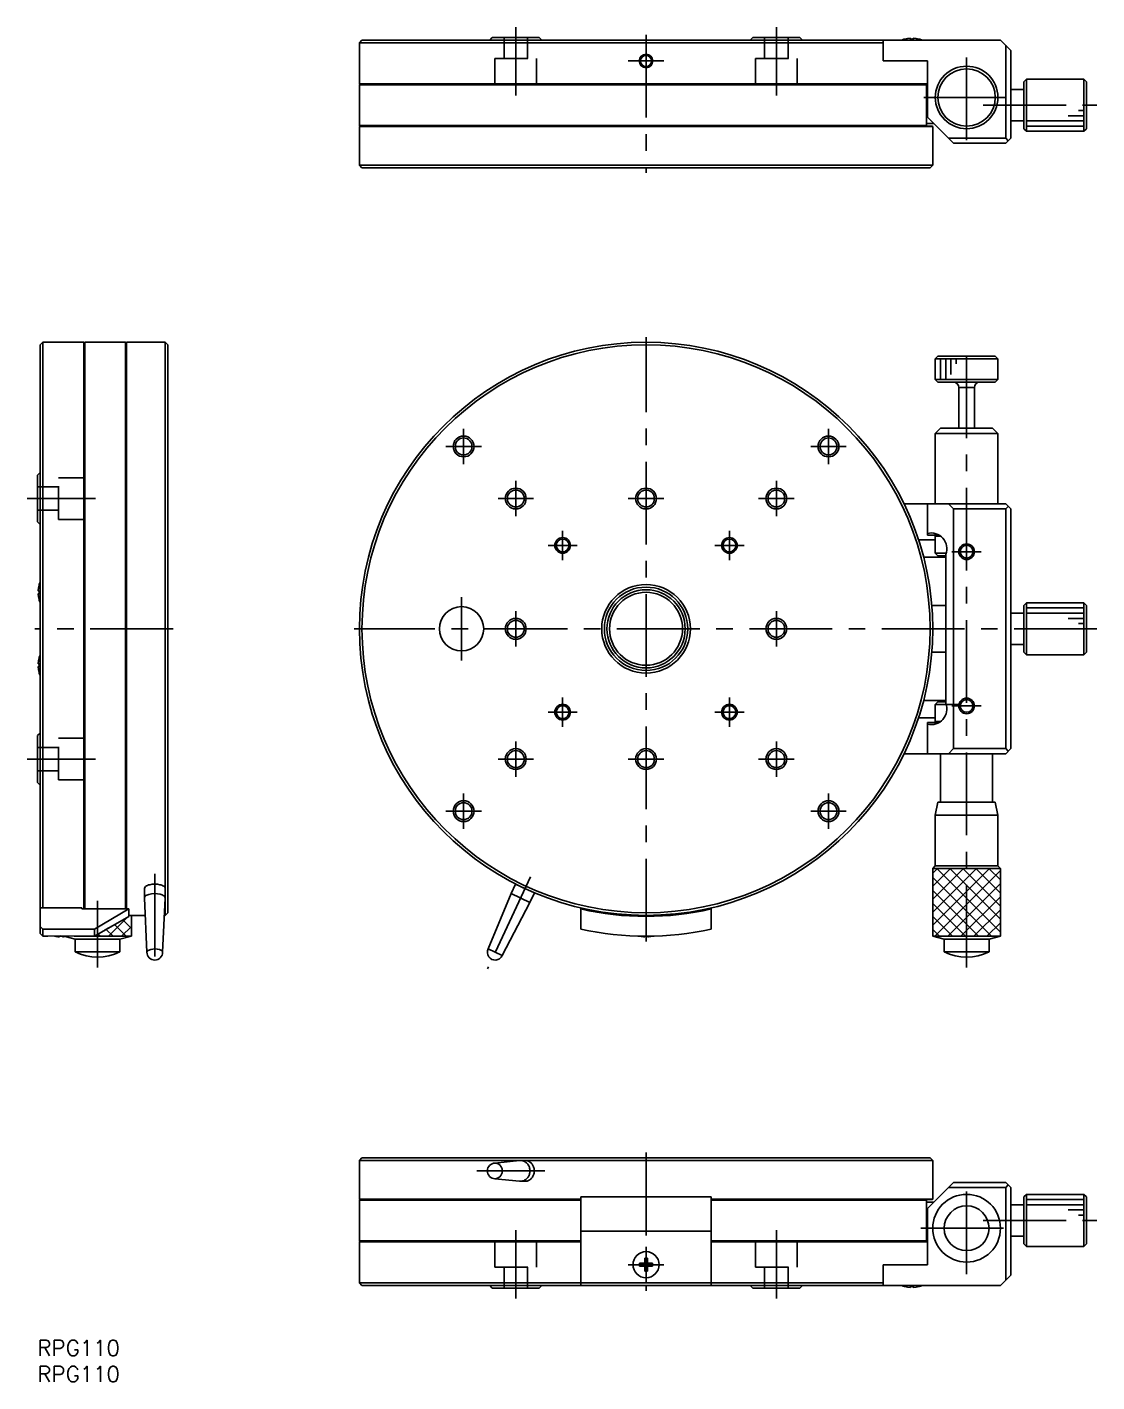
# Model space of a CAD drawing. Extents: x -2 to 428, y -8 to 252.
# Drawn here: x -2 to 203.3, y -8 to 252 of the extents above; entities that cross this region are included whole.
import ezdxf

# ---------------------------------------------------------------- set-up
doc = ezdxf.new("R2010")
doc.units = 0
doc.header["$LTSCALE"] = 0.5
doc.linetypes.add('CENTER', pattern=[50.8, 31.75, -6.35, 6.35, -6.35])
doc.linetypes.add('DASHED', pattern=[19.05, 12.7, -6.35])
for name, color, linetype in [('MSM_CENTER', 1, 'CENTER'), ('MSM_CONTINUOUS', 7, 'CONTINUOUS'), ('MSM_DASHED', 4, 'DASHED'), ('MSM_NARROW', 5, 'CONTINUOUS'), ('MSM_PART_NUMBER', 7, 'CONTINUOUS')]:
    doc.layers.add(name, color=color, linetype=linetype)
doc.styles.get("Standard").update_dxf_attribs({"font": 'txt.shx', "height": 3, "bigfont": 'bigfont.shx'})

# ---------------------------------------------------------------- blocks, each defined once
blk = doc.blocks.new('*U3')
at = {"layer": 'MSM_PART_NUMBER'}
blk.add_text('RPG110', height=3, dxfattribs=at).set_placement((0, -3))
blk = doc.blocks.new('*U4')
at = {"layer": 'MSM_PART_NUMBER'}
blk.add_text('RPG110', height=3, dxfattribs=at).set_placement((0, -8))

msp = doc.modelspace()

# ---------------------------------------------------------------- linework, layer by layer
at = {"layer": 'MSM_CENTER'}
for p, q in [((91.750186, 238.925336), (91.750186, 252.025336)), ((116.750186, 250.525336), (116.750186, 224.025336)), ((141.750186, 252.025336), (141.750186, 238.925336)), ((116.750141, 242.125141), (116.750141, 248.925141)), ((113.350141, 245.525141), (120.150141, 245.525141)), ((178.250186, 230.325336), (178.250186, 246.725336)), ((170.050186, 238.525336), (186.450186, 238.525336)), ((181.450186, 237.025336), (203.250186, 237.025336)), ((116.750186, 76.541213), (116.750186, 192.541213)), ((178.250186, 71.541207), (178.250186, 190.871213)), ((81.750186, 168.141213), (81.750186, 174.941213)), ((151.750186, 168.141213), (151.750186, 174.941213)), ((78.350186, 171.541213), (85.150186, 171.541213)), ((148.350186, 171.541213), (155.150186, 171.541213)), ((91.750186, 158.141213), (91.750186, 164.941213)), ((141.750186, 158.141213), (141.750186, 164.941213)), ((11.1, 161.541213), (-2, 161.541213)), ((88.350186, 161.541213), (95.150186, 161.541213)), ((113.350186, 161.541213), (120.150186, 161.541213)), ((138.350186, 161.541213), (145.150186, 161.541213)), ((100.750186, 149.741213), (100.750186, 155.341213)), ((132.750186, 149.741213), (132.750186, 155.341213)), ((97.950186, 152.541213), (103.550186, 152.541213)), ((129.950186, 152.541213), (135.550186, 152.541213)), ((175.450186, 151.341213), (181.050186, 151.341213)), ((81.350186, 130.441213), (81.350186, 142.641213)), ((91.750186, 133.141213), (91.750186, 139.941213)), ((141.750186, 133.141213), (141.750186, 139.941213)), ((26, 136.541213), (-0.5, 136.541213)), ((203.250186, 136.541213), (60.750186, 136.541213)), ((100.750186, 117.741213), (100.750186, 123.341213)), ((132.750186, 117.741213), (132.750186, 123.341213)), ((97.950186, 120.541213), (103.550186, 120.541213)), ((129.950186, 120.541213), (135.550186, 120.541213)), ((175.450186, 121.741213), (181.050186, 121.741213)), ((91.750186, 108.141213), (91.750186, 114.941213)), ((141.750186, 108.141213), (141.750186, 114.941213)), ((11.1, 111.541213), (-2, 111.541213)), ((88.350186, 111.541213), (95.150186, 111.541213)), ((113.350186, 111.541213), (120.150186, 111.541213)), ((138.350186, 111.541213), (145.150186, 111.541213)), ((81.750186, 98.141213), (81.750186, 104.941213)), ((151.750186, 98.141213), (151.750186, 104.941213)), ((78.350186, 101.541213), (85.150186, 101.541213)), ((148.350186, 101.541213), (155.150186, 101.541213)), ((22.5, 89.539521), (22.5, 70.95913)), ((94.562727, 88.960054), (86.321671, 71.287053)), ((11.5, 84.300172), (11.5, 71.541207)), ((116.750186, 36), (116.750186, 9.5)), ((84.300835, 32.5), (97.318797, 32.5)), ((178.250186, 12.700001), (178.250186, 30.299999)), ((91.750186, 21.1), (91.750186, 8)), ((141.750186, 8), (141.750186, 21.1)), ((169.450187, 21.5), (187.050185, 21.5)), ((181.450186, 23), (203.250186, 23)), ((116.750183, 11.099944), (116.750183, 17.899944)), ((113.350183, 14.499944), (120.150183, 14.499944))]:
    msp.add_line(p, q, dxfattribs=at)
at = {"layer": 'MSM_CONTINUOUS'}
for p, q in [((86.750186, 249.525336), (87.250186, 250.025336)), ((87.250186, 250.025336), (96.250186, 250.025336)), ((96.750186, 249.525336), (96.250186, 250.025336)), ((137.250186, 250.025336), (136.750186, 249.525336)), ((137.250186, 250.025336), (146.250186, 250.025336)), ((146.750186, 249.525336), (146.250186, 250.025336)), ((166.347988, 249.724694), (166.353459, 249.71854)), ((166.348749, 249.71854), (166.347988, 249.724694)), ((166.912687, 249.848229), (166.348749, 249.71854)), ((167.487842, 249.911797), (166.912687, 249.848229)), ((167.477525, 249.71854), (167.482633, 249.848229)), ((167.997504, 249.71854), (167.477525, 249.71854)), ((167.482633, 249.848229), (167.487842, 249.911797)), ((167.487842, 249.911797), (167.487842, 249.719021)), ((167.492551, 249.911797), (167.492551, 249.719233)), ((167.492551, 249.911797), (167.49776, 249.848229)), ((167.49776, 249.848229), (167.502868, 249.71854)), ((167.750186, 249.724694), (168.022847, 249.71854)), ((168.002611, 249.848229), (167.997504, 249.71854)), ((168.007821, 249.911797), (168.002611, 249.848229)), ((168.582975, 249.848229), (168.007821, 249.911797)), ((168.01253, 249.911797), (168.01253, 249.91155)), ((168.01253, 249.911797), (168.587685, 249.848229)), ((169.146913, 249.71854), (168.582975, 249.848229)), ((168.587685, 249.848229), (169.151622, 249.71854)), ((169.152384, 249.724694), (169.146913, 249.71854)), ((62.250186, 249.525336), (61.750186, 249.025336)), ((162.250186, 249.025336), (61.750186, 249.025336)), ((61.750186, 249.025336), (61.750186, 241.125336)), ((184.750186, 249.525336), (62.250186, 249.525336)), ((162.250186, 245.525336), (162.250186, 249.525336)), ((186.750186, 247.525336), (184.750186, 249.525336)), ((185.750186, 230.725336), (185.750186, 248.525336)), ((186.750186, 247.525336), (186.750186, 230.725336)), ((170.750186, 245.525336), (162.250186, 245.525336)), ((170.750186, 245.525336), (170.750186, 234.725336)), ((189.750186, 242.025336), (189.250186, 241.525336)), ((189.750186, 242.025336), (189.750186, 232.025336)), ((200.750186, 242.025336), (189.750186, 242.025336)), ((200.750186, 232.025336), (200.750186, 242.025336)), ((201.250186, 241.525336), (200.750186, 242.025336)), ((61.750186, 241.125336), (170.750186, 241.125336)), ((61.750186, 241.125336), (61.850186, 241.025336)), ((61.850186, 241.025336), (61.750186, 240.925336)), ((170.534477, 240.925336), (61.750186, 240.925336)), ((61.750186, 240.925336), (61.750186, 233.125336)), ((170.750186, 241.025336), (61.850186, 241.025336)), ((170.432213, 241.025336), (170.534477, 240.925336)), ((170.534477, 233.125336), (170.534477, 240.925336)), ((189.250186, 240.025336), (186.750186, 240.025336)), ((189.250186, 232.525336), (189.250186, 241.525336)), ((201.250186, 241.525336), (201.250186, 232.525598)), ((170.712767, 238.283925), (170.719622, 238.287269)), ((170.712767, 237.285336), (170.750186, 237.285336)), ((170.712767, 236.765336), (170.712767, 237.285336)), ((170.750186, 236.765336), (170.712767, 236.765336)), ((170.719622, 235.763403), (170.712767, 235.766746)), ((170.750186, 234.725336), (175.750186, 229.725336)), ((170.750186, 234.725336), (174.450186, 231.025336)), ((186.750186, 234.025336), (189.250186, 234.025336)), ((61.750186, 233.125336), (170.534477, 233.125336)), ((61.750186, 233.125336), (61.850186, 233.025336)), ((61.850186, 233.025336), (61.750186, 232.925336)), ((61.750186, 232.925336), (61.750186, 229.025336)), ((171.750186, 232.925336), (61.750186, 232.925336)), ((61.850186, 233.025336), (171.650186, 233.025336)), ((170.534477, 233.125336), (170.432213, 233.025336)), ((171.950186, 233.525336), (170.534477, 233.525336)), ((171.750186, 232.925336), (171.650186, 233.025336)), ((171.750186, 232.925336), (171.750186, 229.025336)), ((189.250186, 232.525336), (189.750186, 232.025336)), ((189.750186, 232.025336), (200.750186, 232.025336)), ((200.750186, 232.025336), (201.250186, 232.525336)), ((61.750186, 228.975326), (61.750186, 225.525336)), ((171.750186, 225.525336), (171.750186, 228.975326)), ((174.750186, 230.725336), (185.750186, 230.725336)), ((185.750186, 229.725336), (175.750186, 229.725336)), ((186.250186, 230.225336), (185.750186, 230.725336)), ((185.750186, 229.725336), (186.750186, 230.725336)), ((61.750186, 225.525336), (171.750186, 225.525336)), ((61.750186, 225.525336), (62.250186, 225.025336)), ((171.250186, 225.025336), (62.250186, 225.025336)), ((171.250186, 225.025336), (171.750186, 225.525336)), ((1, 191.541213), (0.5, 191.041213)), ((0.5, 78.041213), (0.5, 191.041213)), ((1, 191.541213), (1, 82.9805)), ((3.425147, 191.541213), (1, 191.541213)), ((8.9, 191.541213), (5.799995, 191.541213)), ((8.9, 82.775146), (8.9, 191.541213)), ((9, 191.441213), (8.9, 191.541213)), ((9.1, 191.541213), (9, 191.441213)), ((9, 191.441213), (9, 82.775146)), ((9.1, 191.541213), (9.1, 82.775146)), ((16.9, 191.541213), (9.1, 191.541213)), ((16.9, 82.775146), (16.9, 191.541213)), ((17, 191.441213), (16.9, 191.541213)), ((17, 191.441213), (17.1, 191.541213)), ((17, 82.775146), (17, 191.441213)), ((17.1, 191.541213), (17.1, 82.775146)), ((21, 191.541213), (17.1, 191.541213)), ((24.5, 191.541213), (21.05001, 191.541213)), ((24.5, 81.541213), (24.5, 191.541213)), ((25, 191.041213), (24.5, 191.541213)), ((25, 191.041213), (25, 82.041213)), ((172.750186, 188.871213), (172.250186, 188.371213)), ((184.250186, 188.371213), (172.250186, 188.371213)), ((172.250186, 188.371213), (172.250186, 184.371213)), ((172.750186, 188.871213), (183.750186, 188.871213)), ((184.250186, 188.371213), (183.750186, 188.871213)), ((184.250186, 184.371213), (184.250186, 188.371213)), ((172.250186, 184.371213), (184.250186, 184.371213)), ((172.250186, 184.371213), (172.750186, 183.871213)), ((183.750186, 183.871213), (172.750186, 183.871213)), ((179.750191, 182.871213), (176.750181, 182.871213)), ((176.750186, 182.871213), (176.750186, 175.041233)), ((179.750186, 175.041233), (179.750186, 182.871213)), ((183.750186, 183.871213), (184.250186, 184.371213)), ((173.250186, 175.041213), (172.250186, 174.041213)), ((173.250186, 175.041213), (183.250186, 175.041213)), ((184.250186, 174.041213), (183.250186, 175.041213)), ((184.250186, 174.041213), (172.250186, 174.041213)), ((172.250186, 174.041213), (172.250186, 160.541213)), ((184.250186, 160.541213), (184.250186, 174.041213)), ((0.5, 166.541213), (0, 166.041213)), ((0, 157.041213), (0, 166.041213)), ((166.237558, 160.541213), (185.750186, 160.541213)), ((170.750186, 160.541213), (170.750186, 154.541213)), ((175.750186, 159.541213), (174.750186, 160.541213)), ((175.750186, 159.541213), (175.750186, 113.541213)), ((185.750186, 159.541213), (175.750186, 159.541213)), ((186.750186, 159.541213), (185.750186, 160.541213)), ((185.750186, 159.541213), (186.250186, 160.041213)), ((185.750186, 113.541213), (185.750186, 159.541213)), ((186.750186, 159.541213), (186.750186, 113.541213)), ((0, 157.041213), (0.5, 156.541213)), ((169.037985, 153.599526), (172.250186, 153.599526)), ((170.750186, 154.541213), (172.946849, 154.541213)), ((172.450186, 154.541213), (172.250186, 154.341213)), ((173.250186, 154.341213), (172.250186, 154.341213)), ((172.250186, 154.341213), (172.250186, 151.041213)), ((172.250186, 151.041213), (174.312004, 151.041213)), ((172.250186, 151.041213), (172.750186, 150.541213)), ((174.250186, 122.218246), (174.250186, 150.86418)), ((174.250186, 150.282901), (170.005852, 150.282901)), ((174.250186, 150.541213), (172.750186, 150.541213)), ((0.113539, 143.803557), (0.177107, 144.378712)), ((0.177107, 144.374003), (0.113539, 143.798848)), ((0.113539, 143.803557), (0.113786, 143.803557)), ((0.113539, 143.798848), (0.177107, 143.793639)), ((0.113539, 143.283579), (0.177107, 143.288788)), ((0.113539, 143.283579), (0.306103, 143.283579)), ((0.113539, 143.278869), (0.306315, 143.278869)), ((0.177107, 143.27366), (0.113539, 143.278869)), ((0.113539, 143.278869), (0.177107, 142.703714)), ((0.177107, 144.378712), (0.306796, 144.94265)), ((0.306796, 144.93794), (0.177107, 144.374003)), ((0.177107, 143.793639), (0.306796, 143.788531)), ((0.177107, 143.288788), (0.306796, 143.293895)), ((0.306796, 143.268552), (0.177107, 143.27366)), ((0.300642, 144.943411), (0.306796, 144.93794)), ((0.300642, 143.541213), (0.306796, 143.813874)), ((0.306796, 143.788531), (0.306796, 143.268552)), ((0.177107, 142.703714), (0.306796, 142.139777)), ((0.300642, 142.139015), (0.306796, 142.144486)), ((0.306796, 142.139777), (0.300642, 142.139015)), ((174.250186, 141.041213), (171.565786, 141.041213)), ((189.750186, 141.541213), (189.250186, 141.041213)), ((189.250186, 132.041213), (189.250186, 141.041213)), ((189.750186, 141.541213), (189.750186, 131.541213)), ((200.750186, 141.541213), (189.750186, 141.541213)), ((200.750186, 131.541213), (200.750186, 141.541213)), ((201.250186, 141.041213), (200.750186, 141.541213)), ((201.250186, 141.041213), (201.250186, 132.041213)), ((189.250186, 139.541213), (186.750186, 139.541213)), ((186.750186, 133.541213), (189.250186, 133.541213)), ((0.113539, 129.803557), (0.177107, 130.378712)), ((0.177107, 130.374003), (0.113539, 129.798848)), ((0.177107, 130.378712), (0.306796, 130.94265)), ((0.306796, 130.93794), (0.177107, 130.374003)), ((0.300642, 130.943411), (0.306796, 130.93794)), ((171.565786, 132.041213), (174.250186, 132.041213)), ((189.250186, 132.041213), (189.750186, 131.541213)), ((189.750186, 131.541213), (200.750186, 131.541213)), ((200.750186, 131.541213), (201.250186, 132.041213)), ((0.113539, 129.803557), (0.113786, 129.803557)), ((0.113539, 129.798848), (0.177107, 129.793639)), ((0.113539, 129.283579), (0.177107, 129.288788)), ((0.113539, 129.283579), (0.306103, 129.283579)), ((0.113539, 129.278869), (0.306315, 129.278869)), ((0.177107, 129.27366), (0.113539, 129.278869)), ((0.113539, 129.278869), (0.177107, 128.703714)), ((0.177107, 129.793639), (0.306796, 129.788531)), ((0.177107, 129.288788), (0.306796, 129.293895)), ((0.306796, 129.268552), (0.177107, 129.27366)), ((0.177107, 128.703714), (0.306796, 128.139777)), ((0.300642, 129.541213), (0.306796, 129.813874)), ((0.300642, 128.139015), (0.306796, 128.144486)), ((0.306796, 128.139777), (0.300642, 128.139015)), ((0.306796, 129.788531), (0.306796, 129.268552)), ((170.005852, 122.799526), (174.250186, 122.799526)), ((172.750186, 122.541213), (172.250186, 122.041213)), ((172.750186, 122.541213), (174.250186, 122.541213)), ((176.780479, 122.041213), (172.250186, 122.041213)), ((172.250186, 122.041213), (172.250186, 118.741213)), ((172.250186, 119.482901), (169.037985, 119.482901)), ((170.750186, 112.541213), (170.750186, 118.541213)), ((170.750186, 118.541213), (172.946849, 118.541213)), ((172.250186, 118.741213), (173.250186, 118.741213)), ((172.250186, 118.741213), (172.450186, 118.541213)), ((0.5, 116.541213), (0, 116.041213)), ((0, 107.041213), (0, 116.041213)), ((185.750186, 112.541213), (166.237558, 112.541213)), ((173.250186, 112.541213), (173.250186, 103.291213)), ((174.750186, 112.541213), (175.750186, 113.541213)), ((175.750186, 113.541213), (185.750186, 113.541213)), ((183.250186, 103.291213), (183.250186, 112.541213)), ((186.250186, 113.041213), (185.750186, 113.541213)), ((185.750186, 112.541213), (186.750186, 113.541213)), ((0.5, 106.541213), (0, 107.041213)), ((172.750189, 103.291213), (172.25019, 100.791214)), ((183.750183, 103.291213), (172.750189, 103.291213)), ((184.250182, 100.791214), (183.750183, 103.291213)), ((184.250182, 100.791214), (172.25019, 100.791214)), ((172.25019, 100.791214), (172.25019, 91.041209)), ((184.250182, 91.041209), (184.250182, 100.791214)), ((172.25019, 91.041209), (171.750187, 90.541207)), ((184.250182, 91.041209), (172.25019, 91.041209)), ((184.750185, 90.541207), (184.250182, 91.041209)), ((184.750185, 90.541207), (171.750187, 90.541207)), ((171.750187, 90.541207), (171.750187, 77.541206)), ((184.750185, 77.541206), (184.750185, 90.541207)), ((20.5, 86.694286), (20.5, 84.88167)), ((91.693566, 87.539521), (90.848329, 85.726906)), ((93.506182, 86.694285), (91.693566, 87.539521)), ((95.318797, 85.849048), (93.506182, 86.694285)), ((94.473561, 84.036433), (95.318797, 85.849048)), ((20.500412, 84.864533), (21.000016, 74.452388)), ((23.999985, 74.452388), (24.5, 84.873099)), ((90.848329, 85.726906), (86.441373, 75.093057)), ((89.160297, 73.825202), (94.473561, 84.036433)), ((94.473561, 84.036433), (90.848329, 85.726906)), ((0.5, 82.9805), (8.5, 82.9805)), ((8.5, 82.775146), (8.5, 82.9805)), ((17.5, 82.775146), (8.5, 82.775146)), ((17.5, 81.341213), (10.918195, 77.541206)), ((10.918207, 78.880568), (17.5, 82.775146)), ((17.5, 81.341213), (14.5, 79.609162)), ((20.659874, 81.541213), (17.475829, 81.541213)), ((17.5, 82.775146), (17.5, 81.341213)), ((17.5, 81.428559), (17.612654, 81.541213)), ((17.989989, 81.541213), (17.999999, 81.531203)), ((17.999999, 77.541206), (17.999999, 81.541213)), ((24.340127, 81.541213), (24.5, 81.541213)), ((24.5, 81.541213), (25, 82.041213)), ((104.250186, 78.880568), (104.250186, 82.9805)), ((129.250186, 82.9805), (129.250186, 78.880568)), ((0.5, 79.392285), (1, 78.880568)), ((0.5, 78.041213), (1, 77.541213)), ((10.918207, 78.880568), (1, 78.880568)), ((1, 78.880568), (1, 77.541213)), ((10.918207, 77.541213), (10.918207, 78.880568)), ((14.5, 79.609162), (13, 78.743137)), ((1, 77.541213), (2.000343, 77.541213)), ((4.5, 77.594203), (2, 77.541213)), ((3.238067, 77.571777), (3.241411, 77.578632)), ((4.24, 77.578632), (4.76, 77.578632)), ((4.24, 77.406261), (4.24, 77.578632)), ((7, 77.541213), (4.5, 77.594203)), ((4.76, 77.578632), (4.76, 77.406261)), ((5.278241, 77.466652), (7.2, 76.951718)), ((5.75859, 77.578632), (5.761933, 77.571777)), ((6.999735, 77.541213), (10.918207, 77.541213)), ((15.8, 76.951718), (7.2, 76.951718)), ((7.2, 76.951718), (7.2, 74.541207)), ((10.918195, 77.541206), (17.999999, 77.541206)), ((15.8, 76.951718), (17.999999, 77.541206)), ((15.8, 74.541207), (15.8, 76.951718)), ((116.490186, 77.406261), (116.490186, 77.541786)), ((117.010186, 77.541786), (117.010186, 77.406261)), ((171.750187, 77.541206), (173.950186, 76.951718)), ((171.750187, 77.541206), (184.750185, 77.541206)), ((182.550186, 76.951718), (173.950186, 76.951718)), ((173.950186, 76.951718), (173.950186, 74.541207)), ((182.550186, 76.951718), (184.750185, 77.541206)), ((182.550186, 74.541207), (182.550186, 76.951718)), ((15.8, 74.541207), (7.2, 74.541207)), ((89.160297, 73.825202), (86.441373, 75.093057)), ((182.550186, 74.541207), (173.950186, 74.541207)), ((62.250186, 35), (61.750186, 34.5)), ((171.750186, 34.5), (61.750186, 34.5)), ((61.750186, 34.5), (61.750186, 31.05001)), ((62.250186, 35), (171.250186, 35)), ((92.491938, 34.491288), (87.711619, 33.997345)), ((87.91932, 33.994292), (87.800835, 34)), ((88.036903, 33.977212), (87.91932, 33.994292)), ((88.15269, 33.948889), (88.036903, 33.977212)), ((88.265798, 33.909539), (88.15269, 33.948889)), ((88.375368, 33.859462), (88.265798, 33.909539)), ((88.480566, 33.799038), (88.375368, 33.859462)), ((92.660945, 34.5), (92.491938, 34.491288)), ((92.818925, 34.492389), (92.660945, 34.5)), ((92.975702, 34.469616), (92.818925, 34.492389)), ((93.130084, 34.431852), (92.975702, 34.469616)), ((93.280896, 34.379385), (93.130084, 34.431852)), ((93.426989, 34.312616), (93.280896, 34.379385)), ((93.567253, 34.232051), (93.426989, 34.312616)), ((93.648398, 34.493835), (93.506182, 34.5)), ((93.700619, 34.138304), (93.567253, 34.232051)), ((93.789737, 34.475377), (93.648398, 34.493835)), ((93.826072, 34.032089), (93.700619, 34.138304)), ((93.929328, 34.44474), (93.789737, 34.475377)), ((93.942658, 33.914214), (93.826072, 34.032089)), ((94.066311, 34.402113), (93.929328, 34.44474)), ((94.049489, 33.785575), (93.942658, 33.914214)), ((94.199839, 34.347759), (94.066311, 34.402113)), ((94.329092, 34.282013), (94.199839, 34.347759)), ((94.453271, 34.20528), (94.329092, 34.282013)), ((94.57161, 34.118034), (94.453271, 34.20528)), ((94.683381, 34.020812), (94.57161, 34.118034)), ((94.787894, 33.914214), (94.683381, 34.020812)), ((94.884505, 33.798896), (94.787894, 33.914214)), ((171.750186, 34.5), (171.250186, 35)), ((171.750186, 31.05001), (171.750186, 34.5)), ((88.58059, 33.728728), (88.480566, 33.799038)), ((88.480566, 31.200962), (88.58059, 31.271272)), ((88.67468, 33.649067), (88.58059, 33.728728)), ((88.58059, 31.271272), (88.67468, 31.350933)), ((88.76212, 33.56066), (88.67468, 33.649067)), ((88.67468, 31.350933), (88.76212, 31.43934)), ((88.842243, 33.464182), (88.76212, 33.56066)), ((88.76212, 31.43934), (88.842243, 31.535819)), ((88.914441, 33.360365), (88.842243, 33.464182)), ((88.842243, 31.535819), (88.914441, 31.639635)), ((88.978163, 33.25), (88.914441, 33.360365)), ((88.914441, 31.639635), (88.978163, 31.75)), ((89.032926, 33.133927), (88.978163, 33.25)), ((88.978163, 31.75), (89.032926, 31.866073)), ((89.078311, 33.01303), (89.032926, 33.133927)), ((89.032926, 31.866073), (89.078311, 31.98697)), ((89.113974, 32.888229), (89.078311, 33.01303)), ((89.078311, 31.98697), (89.113974, 32.111772)), ((89.139643, 32.760472), (89.113974, 32.888229)), ((89.113974, 32.111772), (89.139643, 32.239528)), ((89.155123, 32.630734), (89.139643, 32.760472)), ((89.139643, 32.239528), (89.155123, 32.369266)), ((89.160297, 32.5), (89.155123, 32.630734)), ((89.155123, 32.369266), (89.160297, 32.5)), ((93.942658, 31.085787), (94.049489, 31.214425)), ((94.145753, 33.647153), (94.049489, 33.785575)), ((94.049489, 31.214425), (94.145753, 31.352847)), ((94.230716, 33.5), (94.145753, 33.647153)), ((94.145753, 31.352847), (94.230716, 31.5)), ((94.303733, 33.345237), (94.230716, 33.5)), ((94.230716, 31.5), (94.303733, 31.654764)), ((94.364246, 33.18404), (94.303733, 33.345237)), ((94.303733, 31.654764), (94.364246, 31.81596)), ((94.411797, 33.017638), (94.364246, 33.18404)), ((94.364246, 31.81596), (94.411797, 31.982362)), ((94.446023, 32.847296), (94.411797, 33.017638)), ((94.411797, 31.982362), (94.446023, 32.152704)), ((94.466663, 32.674312), (94.446023, 32.847296)), ((94.446023, 32.152704), (94.466663, 32.325689)), ((94.473561, 32.5), (94.466663, 32.674312)), ((94.466663, 32.325689), (94.473561, 32.5)), ((94.972618, 33.675571), (94.884505, 33.798896)), ((94.884505, 31.201104), (94.972618, 31.32443)), ((95.05169, 33.544997), (94.972618, 33.675571)), ((94.972618, 31.32443), (95.05169, 31.455003)), ((95.121234, 33.407981), (95.05169, 33.544997)), ((95.05169, 31.455003), (95.121234, 31.592019)), ((95.18082, 33.265367), (95.121234, 33.407981)), ((95.121234, 31.592019), (95.18082, 31.734633)), ((95.230081, 33.118034), (95.18082, 33.265367)), ((95.18082, 31.734633), (95.230081, 31.881966)), ((95.268714, 32.966891), (95.230081, 33.118034)), ((95.230081, 31.881966), (95.268714, 32.033109)), ((95.296481, 32.812869), (95.268714, 32.966891)), ((95.268714, 32.033109), (95.296481, 32.187131)), ((95.313209, 32.656918), (95.296481, 32.812869)), ((95.296481, 32.187131), (95.313209, 32.343082)), ((95.318797, 32.5), (95.313209, 32.656918)), ((95.313209, 32.343082), (95.318797, 32.5)), ((61.750186, 31), (61.750186, 27.1)), ((87.711619, 31.002656), (92.491938, 30.508713)), ((87.800835, 31), (87.91932, 31.005708)), ((87.91932, 31.005708), (88.036903, 31.022788)), ((88.036903, 31.022788), (88.15269, 31.051111)), ((88.15269, 31.051111), (88.265798, 31.090461)), ((88.265798, 31.090461), (88.375368, 31.140538)), ((88.375368, 31.140538), (88.480566, 31.200962)), ((92.491938, 30.508713), (92.660945, 30.5)), ((92.660945, 30.5), (92.818925, 30.507611)), ((92.660945, 30.5), (93.506182, 30.5)), ((92.818925, 30.507611), (92.975702, 30.530385)), ((92.975702, 30.530385), (93.130084, 30.568148)), ((93.130084, 30.568148), (93.280896, 30.620615)), ((93.280896, 30.620615), (93.426989, 30.687385)), ((93.426989, 30.687385), (93.567253, 30.767949)), ((93.506182, 30.5), (93.648398, 30.506165)), ((93.567253, 30.767949), (93.700619, 30.861696)), ((93.648398, 30.506165), (93.789737, 30.524623)), ((93.700619, 30.861696), (93.826072, 30.967911)), ((93.789737, 30.524623), (93.929328, 30.55526)), ((93.826072, 30.967911), (93.942658, 31.085787)), ((93.929328, 30.55526), (94.066311, 30.597887)), ((94.066311, 30.597887), (94.199839, 30.652241)), ((94.199839, 30.652241), (94.329092, 30.717987)), ((94.329092, 30.717987), (94.453271, 30.79472)), ((94.453271, 30.79472), (94.57161, 30.881966)), ((94.57161, 30.881966), (94.683381, 30.979188)), ((94.683381, 30.979188), (94.787894, 31.085787)), ((94.787894, 31.085787), (94.884505, 31.201104)), ((175.750186, 30.3), (170.750186, 25.3)), ((171.750186, 31), (171.750186, 27.1)), ((185.750186, 29.3), (174.750186, 29.3)), ((175.750186, 30.3), (185.750186, 30.3)), ((185.750186, 30.3), (186.750186, 29.3)), ((185.750186, 29.3), (186.250186, 29.8)), ((185.750186, 11.5), (185.750186, 29.3)), ((186.750186, 29.3), (186.750186, 12.5)), ((61.750186, 27.1), (104.249957, 27.1)), ((61.850186, 27), (61.750186, 27.1)), ((61.850186, 27), (61.750186, 26.9)), ((104.246166, 26.9), (61.750186, 26.9)), ((61.750186, 26.9), (61.750186, 19.1)), ((104.249924, 27), (61.850186, 27)), ((129.250186, 27.5), (104.250186, 27.5)), ((104.250186, 10.5), (104.250186, 27.5)), ((129.250186, 27.5), (129.250186, 10.5)), ((129.250415, 27.1), (171.750186, 27.1)), ((171.650186, 27), (129.250448, 27)), ((170.534477, 26.9), (129.25437, 26.9)), ((170.432213, 27), (170.534477, 26.9)), ((170.534477, 19.1), (170.534477, 26.9)), ((170.534477, 26.5), (171.950186, 26.5)), ((171.750186, 27.1), (171.650186, 27)), ((189.750186, 28), (189.250186, 27.5)), ((189.250186, 18.500262), (189.250186, 27.5)), ((189.750186, 28), (189.750186, 18)), ((200.750186, 28), (189.750186, 28)), ((201.250186, 27.5), (200.750186, 28)), ((200.750186, 18), (200.750186, 28)), ((201.250186, 27.5), (201.250186, 18.5)), ((170.712767, 24.25859), (170.719622, 24.261933)), ((170.750186, 25.3), (170.750186, 14.5)), ((189.250186, 26), (186.750186, 26)), ((129.250186, 20.918207), (104.250186, 20.918207)), ((170.712767, 22.74), (170.712767, 23.26)), ((170.712767, 23.26), (170.750186, 23.26)), ((170.750186, 22.74), (170.712767, 22.74)), ((170.719622, 21.738067), (170.712767, 21.741411)), ((61.750186, 19.1), (104.250186, 19.1)), ((61.750186, 19.1), (61.850186, 19)), ((61.850186, 19), (61.750186, 18.9)), ((104.250186, 18.9), (61.750186, 18.9)), ((61.750186, 18.9), (61.750186, 11)), ((61.850186, 19), (104.250186, 19)), ((129.250186, 19.1), (170.534477, 19.1)), ((129.250186, 19), (170.750186, 19)), ((170.750186, 18.9), (129.250186, 18.9)), ((170.534477, 19.1), (170.432213, 19)), ((186.750186, 20), (189.250186, 20)), ((189.250186, 18.5), (189.750186, 18)), ((200.750186, 18), (201.250186, 18.5)), ((116.490186, 15.75859), (117.010186, 15.75859)), ((116.490186, 14.76), (116.490186, 15.75859)), ((117.010186, 15.75859), (117.010186, 14.76)), ((189.750186, 18), (200.750186, 18)), ((115.491596, 14.24), (115.491596, 14.76)), ((115.491596, 14.76), (116.490186, 14.76)), ((116.490186, 14.24), (115.491596, 14.24)), ((116.448811, 14.24), (116.448811, 14.76)), ((116.490186, 14.801375), (117.010186, 14.801375)), ((116.490186, 13.241411), (116.490186, 14.24)), ((117.010186, 14.198625), (116.490186, 14.198625)), ((117.010186, 13.241411), (116.490186, 13.241411)), ((117.010186, 14.76), (118.008775, 14.76)), ((117.010186, 14.24), (117.010186, 13.241411)), ((118.008775, 14.24), (117.010186, 14.24)), ((117.051561, 14.76), (117.051561, 14.24)), ((118.008775, 14.76), (118.008775, 14.24)), ((162.250186, 10.5), (162.250186, 14.5)), ((162.250186, 14.5), (170.750186, 14.5)), ((61.750186, 11), (162.250186, 11)), ((61.750186, 11), (62.250186, 10.5)), ((62.250186, 10.5), (129.250186, 10.5)), ((86.750186, 10.5), (87.250186, 10)), ((96.250186, 10), (96.750186, 10.5)), ((129.253812, 10.5), (184.750186, 10.5)), ((136.750186, 10.5), (137.250186, 10)), ((146.750186, 10.5), (146.250186, 10)), ((184.750186, 10.5), (186.750186, 12.5)), ((96.250186, 10), (87.250186, 10)), ((146.250186, 10), (137.250186, 10)), ((166.347988, 10.300642), (166.353459, 10.306796)), ((166.912687, 10.177107), (166.348749, 10.306796)), ((166.353459, 10.306796), (166.917397, 10.177107)), ((167.487842, 10.113538), (166.912687, 10.177107)), ((166.917397, 10.177107), (167.492551, 10.113538)), ((167.750186, 10.300642), (167.477525, 10.306796)), ((167.487842, 10.113538), (167.487842, 10.113786)), ((167.492551, 10.113538), (167.49776, 10.177107)), ((167.49776, 10.177107), (167.502868, 10.306796)), ((167.502868, 10.306796), (168.022847, 10.306796)), ((168.002611, 10.177107), (167.997504, 10.306796)), ((168.007821, 10.113538), (168.002611, 10.177107)), ((168.007821, 10.113538), (168.007821, 10.306103)), ((168.01253, 10.113538), (168.01253, 10.306315)), ((168.017739, 10.177107), (168.01253, 10.113538)), ((168.01253, 10.113538), (168.587685, 10.177107)), ((168.022847, 10.306796), (168.017739, 10.177107)), ((168.587685, 10.177107), (169.151622, 10.306796)), ((169.152384, 10.300642), (169.146913, 10.306796)), ((169.151622, 10.306796), (169.152384, 10.300642))]:
    msp.add_line(p, q, dxfattribs=at)
for centre, radius in [((116.750185, 245.525359), 1.0565), ((178.250186, 238.525336), 6), ((178.250186, 238.525336), 5.5), ((116.750186, 136.541213), 55), ((116.750186, 136.541213), 54.5), ((81.750186, 171.541213), 1.621), ((151.750186, 171.541213), 1.621), ((91.750186, 161.541213), 1.621), ((116.750186, 161.541213), 1.621), ((141.750186, 161.541213), 1.621), ((100.750186, 152.541213), 1.2295), ((132.750186, 152.541213), 1.2295), ((178.250186, 151.341213), 1.2295), ((116.750186, 136.541213), 8.5), ((116.750186, 136.541213), 7.5), ((116.750186, 136.541213), 7), ((81.350186, 136.541213), 4.25), ((91.750186, 136.541213), 1.621), ((141.750186, 136.541213), 1.621), ((178.250186, 121.741213), 1.2295), ((100.750186, 120.541213), 1.2295), ((132.750186, 120.541213), 1.2295), ((91.750186, 111.541213), 1.621), ((116.750186, 111.541213), 1.621), ((141.750186, 111.541213), 1.621), ((81.750186, 101.541213), 1.621), ((151.750186, 101.541213), 1.621), ((178.250186, 21.5), 6.499999), ((178.250186, 21.5), 4.3), ((116.750183, 14.499944), 2.499998)]:
    msp.add_circle(centre, radius, dxfattribs=at)
for centre, radius, start, end in [((167.750186, 244.925336), 5, 106.286444, 113.073918), ((167.750186, 244.925336), 5, 66.926082, 73.713556), ((166.400186, 237.025336), 4.5, 16.285843, 23.258677), ((166.400186, 237.025336), 4.492483, 14.468714, 16.26943), ((166.400186, 237.025336), 4.5, 336.741323, 343.714157), ((166.400186, 237.025336), 4.492483, 343.73057, 345.531286), ((175.750186, 182.871213), 1, 0, 90), ((180.750186, 182.871213), 1, 90, 180), ((171.450186, 151.941213), 3, 338.96053, 103.49340623), ((5.1, 143.541213), 5, 156.926082, 163.713556), ((5.1, 143.541213), 5, 196.286444, 203.073918), ((5.1, 129.541213), 5, 156.926082, 163.713556), ((5.1, 129.541213), 5, 196.286444, 203.073918), ((171.450186, 121.141213), 3, 256.506601, 21.039451), ((21.002733, 86.660284), 0.503882, 126.49927732, 176.13078185), ((21.888754, 85.509835), 1.955903, 100.96558527, 127.31773609), ((22.499772, 83.071664), 4.467857, 77.28382388, 102.71087094), ((23.109142, 85.483031), 1.98252, 55.48197307, 79.12306568), ((23.953844, 86.64418), 0.54845, 5.24184191, 59.45575034), ((20.973519, 84.857772), 0.473155, 132.76645525, 179.18123496), ((21.704073, 84.050194), 1.562122, 104.06547778, 132.32504416), ((22.505411, 81.326301), 4.400609, 76.33544195, 105.56714861), ((23.151406, 83.766943), 1.877138, 52.96489474, 77.8965959), ((23.957637, 84.827349), 0.545077, 5.71948906, 53.47995394), ((116.750186, 136.541213), 55.2, 256.911885, 283.08813333), ((116.750186, 136.541213), 59, 257.768366, 282.231634), ((4.5, 81.891213), 4.492483, 253.73057, 266.682184), ((4.5, 81.891213), 4.492483, 273.317816, 286.26943), ((116.750186, 81.891213), 4.492483, 254.954144, 266.682184), ((116.750186, 81.891213), 4.492483, 273.317816, 285.045856), ((11.5, 83.286208), 9.745001, 243.816209, 296.183791), ((21.358701, 74.438469), 0.359296, 132.88697801, 176.70338176), ((22.5, 74.45913), 1.5, 180, 359.9999824), ((21.981207, 73.706856), 1.319658, 101.58226631, 131.07209745), ((22.495943, 71.792622), 3.300438, 74.43277438, 103.66463392), ((23.096956, 73.83554), 1.171572, 47.67479764, 75.93483652), ((23.642872, 74.439677), 0.357341, 2.04388523, 47.16582223), ((87.800835, 74.45913), 1.5, 155, 335.00000033), ((178.250184, 83.286208), 9.745001, 243.816215, 296.183798), ((87.800835, 32.5), 1.5, 90, 270), ((166.400186, 23), 4.5, 16.285843, 23.258677), ((166.400186, 23), 4.492483, 14.468714, 16.26943), ((166.400186, 23), 4.5, 336.741323, 343.714157), ((166.400186, 23), 4.492483, 343.73057, 345.531286), ((167.750186, 15.1), 5, 246.926082, 253.713556), ((167.750186, 15.1), 5, 286.286444, 293.073918)]:
    msp.add_arc(centre, radius, start, end, dxfattribs=at)
at = {"layer": 'MSM_DASHED'}
for p, q in [((89.500186, 246.025336), (89.500186, 250.025336)), ((94.000186, 250.025336), (94.000186, 246.025336)), ((139.500186, 246.025336), (139.500186, 250.025336)), ((144.000186, 250.025336), (144.000186, 246.025336)), ((87.750186, 241.025336), (87.750186, 246.025336)), ((87.750186, 246.025336), (95.750186, 246.025336)), ((95.750186, 246.025336), (95.750186, 241.025336)), ((137.750186, 246.025336), (145.750186, 246.025336)), ((137.750186, 241.025336), (137.750186, 246.025336)), ((145.750186, 246.025336), (145.750186, 241.025336)), ((4, 165.541213), (9, 165.541213)), ((4, 157.541213), (4, 165.541213)), ((0, 163.791213), (4, 163.791213)), ((4, 159.291213), (0, 159.291213)), ((9, 157.541213), (4, 157.541213)), ((4, 107.541213), (4, 115.541213)), ((4, 115.541213), (9, 115.541213)), ((0, 113.791213), (4, 113.791213)), ((4, 109.291213), (0, 109.291213)), ((9, 107.541213), (4, 107.541213)), ((87.750186, 19), (87.750186, 14)), ((95.750186, 14), (95.750186, 19)), ((137.750186, 19), (137.750186, 14)), ((145.750186, 14), (145.750186, 19)), ((87.750186, 14), (95.750186, 14)), ((89.500186, 14), (89.500186, 10)), ((94.000186, 10), (94.000186, 14)), ((137.750186, 14), (145.750186, 14)), ((139.500186, 14), (139.500186, 10)), ((144.000186, 10), (144.000186, 14))]:
    msp.add_line(p, q, dxfattribs=at)
at = {"layer": 'MSM_NARROW'}
for p, q in [((189.750186, 234.025336), (200.750186, 234.025336)), ((197.750186, 235.025336), (200.750186, 235.025336)), ((199.750186, 236.025336), (200.750186, 236.025336)), ((189.750186, 233.025336), (200.750186, 233.025336)), ((4.5, 191.525848), (3.200005, 191.541213)), ((5.575244, 191.53636), (4.5, 191.525848)), ((5.799995, 191.541213), (5.575244, 191.53636)), ((115.450191, 191.541213), (115.450191, 191.525848)), ((118.050181, 191.525848), (118.050181, 191.541213)), ((173.250186, 188.371213), (173.250186, 184.371213)), ((174.250186, 188.371213), (174.250186, 184.371213)), ((175.250186, 188.371213), (175.250186, 185.371213)), ((176.250186, 188.371213), (176.250186, 187.371213)), ((200.750186, 140.541213), (189.750186, 140.541213)), ((200.750186, 139.541213), (189.750186, 139.541213)), ((200.750186, 138.541213), (197.750186, 138.541213)), ((200.750186, 137.541213), (199.750186, 137.541213)), ((171.750187, 89.628931), (172.662463, 90.541207)), ((171.750187, 87.128931), (175.162463, 90.541207)), ((171.750187, 84.628931), (177.662463, 90.541207)), ((171.750187, 82.128931), (180.162463, 90.541207)), ((171.750187, 79.628931), (182.662463, 90.541207)), ((171.750187, 88.83083), (183.03981, 77.541206)), ((172.162462, 77.541206), (184.750185, 90.128929)), ((172.539809, 90.541207), (184.750185, 78.330832)), ((175.039809, 90.541207), (184.750185, 80.830832)), ((177.539809, 90.541207), (184.750185, 83.330832)), ((180.039809, 90.541207), (184.750185, 85.830832)), ((182.539809, 90.541207), (184.750185, 88.330832)), ((92.15537, 87.346752), (92.146724, 87.32821)), ((94.865639, 86.06036), (94.874285, 86.078901)), ((171.750187, 86.33083), (180.53981, 77.541206)), ((174.662462, 77.541206), (184.750185, 87.628929)), ((171.750187, 83.83083), (178.03981, 77.541206)), ((177.162462, 77.541206), (184.750185, 85.128929)), ((13.612647, 77.541206), (17.293338, 81.221897)), ((16.352499, 80.678703), (17.999999, 79.031203)), ((171.750187, 81.33083), (175.53981, 77.541206)), ((179.662462, 77.541206), (184.750185, 82.628929)), ((13.182626, 78.848576), (14.489996, 77.541206)), ((14.767563, 79.76364), (16.989996, 77.541206)), ((16.112647, 77.541206), (17.999999, 79.428558)), ((171.750187, 78.83083), (173.03981, 77.541206)), ((182.162462, 77.541206), (184.750185, 80.128929)), ((11.112647, 77.541206), (11.378274, 77.806833)), ((11.59769, 77.933513), (11.989996, 77.541206)), ((184.662462, 77.541206), (184.750185, 77.628929)), ((200.750186, 27), (189.750186, 27)), ((200.750186, 26), (189.750186, 26)), ((200.750186, 25), (197.750186, 25)), ((200.750186, 24), (199.750186, 24))]:
    msp.add_line(p, q, dxfattribs=at)
for centre, radius in [((116.750141, 245.525141), 1.299956), ((81.750186, 171.541213), 2), ((151.750186, 171.541213), 2), ((91.750186, 161.541213), 2), ((116.750186, 161.541213), 2), ((141.750186, 161.541213), 2), ((100.750186, 152.541213), 1.5), ((132.750186, 152.541213), 1.5), ((178.250186, 151.341213), 1.5), ((116.750186, 136.541213), 8), ((91.750186, 136.541213), 2), ((141.750186, 136.541213), 2), ((178.250186, 121.741213), 1.5), ((100.750186, 120.541213), 1.5), ((132.750186, 120.541213), 1.5), ((91.750186, 111.541213), 2), ((116.750186, 111.541213), 2), ((141.750186, 111.541213), 2), ((81.750186, 101.541213), 2), ((151.750186, 101.541213), 2)]:
    msp.add_circle(centre, radius, dxfattribs=at)

# ---------------------------------------------------------------- block references
at = {"layer": 'MSM_CONTINUOUS'}
for name in ['*U3', '*U4']:
    msp.add_blockref(name, (0, 0), dxfattribs=at)

doc.saveas('drawing.dxf')
